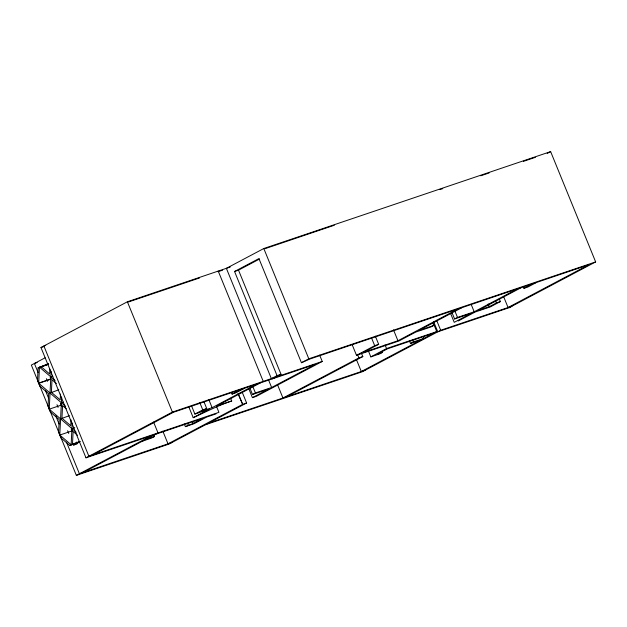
<?xml version="1.0" encoding="UTF-8"?>
<svg xmlns="http://www.w3.org/2000/svg" width="627" height="627" viewBox="0 0 627 627"><rect width="100%" height="100%" fill="white"/><g stroke="black" fill="none" stroke-linecap="round" stroke-linejoin="round"><path stroke-width="0.94" d="M48.248 363.934L38.122 367.877L37.502 380.432L39.854 386.185L48.679 393.74L48.06 406.296L50.411 412.049L59.236 419.604L58.617 432.168L60.968 437.92L69.793 445.476L79.073 442.341M47.824 364.334L39.477 367.156L38.678 383.309L50.74 379.233L50.16 377.791M49.894 369.17L49.658 373.998L40.826 366.442M76.196 432.254L49.235 409.172L51.108 371.176M60.498 394.07L60.208 399.869L51.383 392.314L52.002 379.75L56.414 383.528M79.496 441.941L71.141 444.762L59.792 435.044L61.665 397.04M71.055 419.941L70.765 425.733L61.94 418.178L62.559 405.622L66.235 408.765M71.141 444.762L72.223 422.911M69.793 445.476L72.497 444.041L73.116 431.486L77.529 435.263M184.267 423.923L185.373 426.634L193.14 423.452L202.756 418.358L85.977 457.812L40.967 347.523L127.383 301.775L230.211 267.031M45.105 357.813L31.35 365.086L76.361 475.384L168.922 444.112L246.615 402.989L242.187 392.141M437.771 331.808L509.1 307.716L595.65 261.914L550.639 151.616L263.802 248.519L226.371 268.34L271.373 378.63L277.048 375.628L281.014 374.288L238.511 270.151L259.539 259.029M42.432 366.568L48.303 363.464M277.048 375.628L234.553 271.491L258.935 258.583L301.438 362.719L309.856 359.02L588.769 264.79L508.058 307.504L503.63 296.657M50.669 379.053L38.608 383.128L50.035 393.027L58.805 389.798M547.175 153.45L550.639 151.616M60.592 418.891L69.362 415.67M80.185 441.588L73.477 445.139L76.651 444.065M85.977 457.812L172.394 412.072L322.239 361.45L319.66 355.117M92.859 454.936L173.436 412.276L315.365 364.326L271.624 387.486L255.432 392.949L252.509 394.501L249.922 388.16M76.361 475.384L151.138 435.804M83.242 472.499L158.012 432.92L153.584 422.073M231.339 392.29L232.076 394.101L240.619 389.579M191.564 405.92L194.879 414.063L202.764 409.886L206.722 408.545L203.775 401.319M244.608 388.231L236.073 392.753L232.076 394.101M206.722 408.545L201.761 411.179L212.106 407.683L256.325 384.273M153.678 434.73L154.414 436.541L151.507 438.077L142.556 441.102M188.782 406.813L193.218 417.684L209.191 409.227L194.879 414.063M260.291 382.932L216.55 406.084L231.708 400.966L230.595 398.255M301.438 362.719L308.813 358.816L595.65 261.914M272.424 378.833L281.014 374.288M231.708 400.966C218.4 405.442 205.938 411.861 193.218 417.684M248.731 388.599L252.422 397.643L268.693 389.03L252.509 394.501M322.239 361.45L256.404 396.295L252.422 397.643M352.068 344.458L356.497 355.305L374.695 345.673L378.669 344.325L375.346 336.19M378.669 344.325L363.378 352.421L397.941 340.743L457.898 309.009M461.903 307.653L418.632 330.554L433.782 325.437L432.669 322.717M368.245 350.556L370.823 356.881L386.553 348.557L436.753 331.597L433.061 322.552M433.782 325.437L430.859 326.98L415.709 332.098L398.991 340.947L356.497 355.305M452.004 312.622L454.591 318.963L457.506 317.419L474.177 311.784L517.416 288.898M409.392 340.767L410.497 343.478L413.397 341.942L423.923 338.392L423.186 336.581M436.753 331.597L361.309 371.529L356.512 359.78M509.1 307.716L512.016 306.172L440.687 330.264L362.359 371.733L205.609 424.691M458.172 321.016L475.195 312.003L490.345 306.885L500.37 301.571L499.264 298.86M521.343 287.574L478.111 310.459L489.303 306.674L496.427 302.904L500.37 301.571M523.216 286.515L523.953 288.318L532.472 283.812M536.453 282.471L527.934 286.978L523.953 288.318M361.348 352.954L362.821 356.575L358.895 357.899L282.942 398.004L277.408 384.445M286.9 396.672L362.821 356.575M264.845 248.731L334.34 225.25M439.974 189.566L442.756 188.625M480.752 175.787L489.091 172.974M523.373 161.39L535.419 157.314M128.425 301.987L199.598 277.941M218.039 271.71L222.624 270.159M234.553 271.491L238.511 270.151M45.724 345.352L43.882 345.979L88.893 456.268L218.925 412.339L216.707 406.907M40.967 347.523L43.733 346.59M37.173 362.539L34.399 363.48L38.09 372.516M38.122 367.877L48.334 364.42M50.826 376.874L52.684 376.247M61.383 402.746L63.241 402.119M49.235 409.172L61.297 405.097M71.94 428.609L74.723 427.669M59.792 435.044L71.854 430.968L71.266 429.526M72.497 444.041L79.919 441.533M454.591 318.963L471.261 313.328L454.222 322.349L450.531 313.296M433.821 333.149L387.588 348.769L377.705 353.996L382.564 352.35L379.633 353.902L370.823 356.881M410.497 343.478L421.023 339.92M246.615 402.989L242.649 404.329L168.005 443.838L162.84 431.18M216.009 413.883L206.722 417.026L194.182 423.656L185.373 426.634M145.464 439.558L154.414 436.541M208.525 423.147L365.275 370.189M171.963 442.497L79.41 473.769L66.493 442.129M39.477 367.156L55.09 380.518M50.035 393.027L65.639 406.39M237.939 393.631L242.649 404.329L238.589 394.367M495.691 301.093L496.427 302.904M488.198 303.962L489.303 306.674M471.23 304.55L474.177 311.784M454.92 311.078L457.506 317.419M436.627 320.326L440.687 330.264M433.712 321.87L437.795 331.801M412.66 340.14L413.397 341.942M393.521 329.896L397.941 340.743M385.072 344.936L386.553 348.557M371.372 337.53L374.695 345.673M357.414 354.286L358.895 357.899M263.802 248.519L308.813 358.816M268.301 379.343L271.624 387.486M218.227 271.083L263.238 381.373M252.846 386.616L255.432 392.949M208.791 399.548L212.106 407.683M199.809 402.652L202.764 409.886M192.403 421.65L193.14 423.452M187.551 423.28L188.288 425.09M127.383 301.775L172.394 412.072M50.325 377.344L51.053 379.139M60.952 403.388L61.681 405.183M71.58 429.432L72.309 431.227M76.706 442.004L77.442 443.798M60.709 403.663L61.885 406.539M46.359 378.684L47.456 381.381M56.986 404.728L58.084 407.417M67.614 430.765L68.711 433.461M45.465 390.597L48.42 397.832M55.795 415.913L59.118 424.048"/></g></svg>
